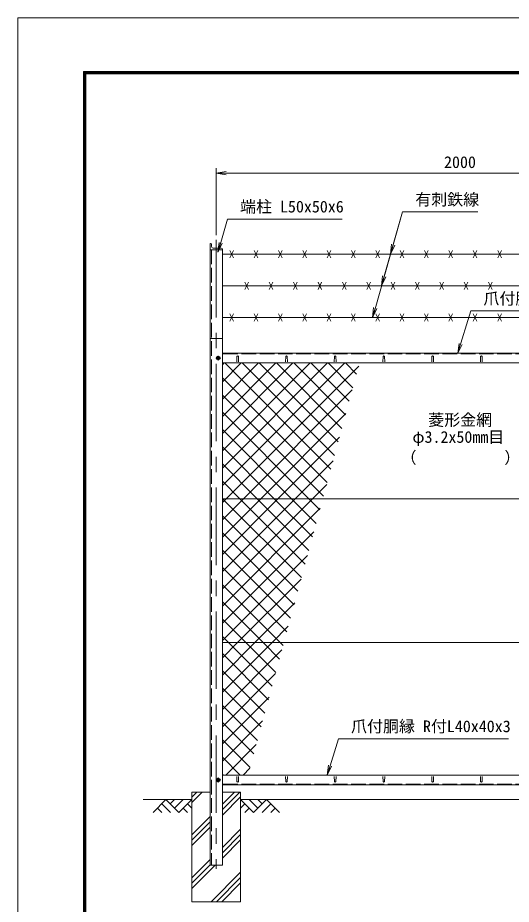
# Model space of a CAD drawing. Units: millimetres, scale not verified. Extents: x -4200 to 4200, y -2970 to 2970.
# Drawn here: x -4200 to -2174, y -666 to 2970 of the extents above; entities that cross this region are included whole.
import ezdxf
from ezdxf.enums import TextEntityAlignment as Align

# ---------------------------------------------------------------- set-up
doc = ezdxf.new("R2010")
doc.units = ezdxf.units.MM
doc.header["$LTSCALE"] = 10
doc.linetypes.add('DASHED', pattern=[7.5, 6, -1.5])
doc.linetypes.add('USER1', pattern=[50.8, 31.75, -6.35, 6.35, -6.35])
for name, color, linetype, lineweight in [('0-0_D-STR1', 1, 'Continuous', 18), ('0-1_D-BMK', 2, 'USER1', 13), ('0-2_D-STR-DIM', 7, 'Continuous', 13), ('0-3_D-STR3', 3, 'Continuous', 13), ('0-4_D-BGD', 7, 'Continuous', 18), ('0-5_D-STR4', 7, 'Continuous', 18), ('0-6_D-DCR-HCH', 7, 'Continuous', 13), ('0-7_D-STR-TXT', 7, 'Continuous', 13), ('0-8_0', 7, 'Continuous', 18), ('0-A_D-STR2', 7, 'Continuous', 13), ('0-B_D-TTL', 7, 'Continuous', 18)]:
    doc.layers.add(name, color=color, linetype=linetype, lineweight=lineweight)
doc.styles.add('ＭＳ ゴシック', font='')
doc.styles.get('ＭＳ ゴシック').set_extended_font_data('MS Gothic')

# ---------------------------------------------------------------- blocks, each defined once
blk = doc.blocks.new('_Open')
at = {"layer": '0-8_0'}
blk.add_line((-10, 1.667), (0, 0), dxfattribs=at)
blk.add_lwpolyline([(-10, -1.667), (0, 0), (-10, 0)], dxfattribs=at)

msp = doc.modelspace()

# ---------------------------------------------------------------- linework, layer by layer
at = {"layer": '0-0_D-STR1'}
for p, q in [((-3409.97, 2043.69), (-3409.97, -506.02)), ((-3409.97, 2043.69), (-3408.47, 2043.69)), ((-3403.97, 2039.19), (-3403.97, 2031.19)), ((-3397.47, 2024.69), (-3364.47, 2024.69)), ((-3359.97, 2020.19), (-3359.97, 2018.69)), ((-3359.97, -506.02), (-3359.97, 2018.69)), ((-3359.97, 1653.98), (-3409.97, 1653.98)), ((-1421.47, 1593.98), (-3359.97, 1593.98)), ((-3299.97, 1580.85), (-3300.72, 1559.35)), ((-3293.97, 1580.85), (-3293.22, 1559.35)), ((-3099.97, 1580.85), (-3100.72, 1559.35)), ((-3093.97, 1580.85), (-3093.22, 1559.35)), ((-2899.97, 1580.85), (-2900.72, 1559.35)), ((-2893.97, 1580.85), (-2893.22, 1559.35)), ((-2699.97, 1580.85), (-2700.72, 1559.35)), ((-2693.97, 1580.85), (-2693.22, 1559.35)), ((-2499.97, 1580.85), (-2500.72, 1559.35)), ((-2493.97, 1580.85), (-2493.22, 1559.35)), ((-2299.97, 1580.85), (-2300.72, 1559.35)), ((-2293.97, 1580.85), (-2293.22, 1559.35)), ((-3359.97, 1553.98), (-1421.47, 1553.98)), ((-3359.97, -136.02), (-1421.47, -136.02)), ((-3299.97, -162.89), (-3300.72, -141.39)), ((-3293.97, -162.89), (-3293.22, -141.39)), ((-3099.97, -162.89), (-3100.72, -141.39)), ((-3093.97, -162.89), (-3093.22, -141.39)), ((-2899.97, -162.89), (-2900.72, -141.39)), ((-2893.97, -162.89), (-2893.22, -141.39)), ((-2699.97, -162.89), (-2700.72, -141.39)), ((-2693.97, -162.89), (-2693.22, -141.39)), ((-2499.97, -162.89), (-2500.72, -141.39)), ((-2493.97, -162.89), (-2493.22, -141.39)), ((-2299.97, -162.89), (-2300.72, -141.39)), ((-2293.97, -162.89), (-2293.22, -141.39)), ((-1421.47, -176.02), (-3359.97, -176.02)), ((-3409.97, -506.02), (-3359.97, -506.02))]:
    msp.add_line(p, q, dxfattribs=at)
at = {"layer": '0-0_D-STR1', "linetype": 'DASHED'}
for p, q in [((-3403.97, 2018.69), (-3403.97, -506.02)), ((-1421.47, 1590.98), (-3359.97, 1590.98)), ((-1421.47, -173.02), (-3359.97, -173.02))]:
    msp.add_line(p, q, dxfattribs=at)
at = {"layer": '0-0_D-STR1'}
msp.add_lwpolyline([(-3409.97, 2043.69), (-3409.97, 2018.69), (-3359.97, 2018.69)], dxfattribs=at)
for centre, radius, start, end in [((-3408.47, 2039.19), 4.5, 0, 90), ((-3397.47, 2031.19), 6.5, 180, 270), ((-3364.47, 2020.19), 4.5, 0, 90), ((-3296.97, 1579.6), 3.25, 22.61986, 157.38014), ((-3096.97, 1579.6), 3.25, 22.61986, 157.38014), ((-2896.97, 1579.6), 3.25, 22.61986, 157.38014), ((-2696.97, 1579.6), 3.25, 22.61986, 157.38014), ((-2496.97, 1579.6), 3.25, 22.61986, 157.38014), ((-2296.97, 1579.6), 3.25, 22.61986, 157.38014), ((-3296.97, -161.64), 3.25, 202.61986, 337.38014), ((-3096.97, -161.64), 3.25, 202.61986, 337.38014), ((-2896.97, -161.64), 3.25, 202.61986, 337.38014), ((-2696.97, -161.64), 3.25, 202.61986, 337.38014), ((-2496.97, -161.64), 3.25, 202.61986, 337.38014), ((-2296.97, -161.64), 3.25, 202.61986, 337.38014)]:
    msp.add_arc(centre, radius, start, end, dxfattribs=at)
at = {"layer": '0-1_D-BMK'}
for p, q in [((-3384.97, 2058.69), (-3384.97, -521.02)), ((-3366.97, 1573.98), (-3386.97, 1573.98)), ((-3376.97, 1583.98), (-3376.97, 1563.98)), ((-3366.97, -156.02), (-3386.97, -156.02)), ((-3376.97, -146.02), (-3376.97, -166.02))]:
    msp.add_line(p, q, dxfattribs=at)
at = {"layer": '0-2_D-STR-DIM'}
for p, q in [((-3384.97, 2078.69), (-3384.97, 2352.48)), ((-3384.97, 2332.48), (-1384.97, 2332.48))]:
    msp.add_line(p, q, dxfattribs=at)
at = {"layer": '0-3_D-STR3'}
for p, q in [((-3359.97, 2000.39), (-1421.47, 2000.39)), ((-3329.97, 1985.39), (-3314.97, 2015.39)), ((-3329.97, 2015.39), (-3314.97, 1985.39)), ((-3229.97, 1985.39), (-3214.97, 2015.39)), ((-3229.97, 2015.39), (-3214.97, 1985.39)), ((-3129.97, 1985.39), (-3114.97, 2015.39)), ((-3129.97, 2015.39), (-3114.97, 1985.39)), ((-3029.97, 1985.39), (-3014.97, 2015.39)), ((-3029.97, 2015.39), (-3014.97, 1985.39)), ((-2929.97, 1985.39), (-2914.97, 2015.39)), ((-2929.97, 2015.39), (-2914.97, 1985.39)), ((-2829.97, 1985.39), (-2814.97, 2015.39)), ((-2829.97, 2015.39), (-2814.97, 1985.39)), ((-2729.97, 1985.39), (-2714.97, 2015.39)), ((-2729.97, 2015.39), (-2714.97, 1985.39)), ((-2629.97, 1985.39), (-2614.97, 2015.39)), ((-2629.97, 2015.39), (-2614.97, 1985.39)), ((-2529.97, 1985.39), (-2514.97, 2015.39)), ((-2529.97, 2015.39), (-2514.97, 1985.39)), ((-2429.97, 1985.39), (-2414.97, 2015.39)), ((-2429.97, 2015.39), (-2414.97, 1985.39)), ((-2329.97, 1985.39), (-2314.97, 2015.39)), ((-2329.97, 2015.39), (-2314.97, 1985.39)), ((-2229.97, 1985.39), (-2214.97, 2015.39)), ((-2229.97, 2015.39), (-2214.97, 1985.39)), ((-3359.97, 1870.49), (-1421.47, 1870.49)), ((-3267.47, 1885.49), (-3252.47, 1855.49)), ((-3267.47, 1855.49), (-3252.47, 1885.49)), ((-3167.47, 1885.49), (-3152.47, 1855.49)), ((-3167.47, 1855.49), (-3152.47, 1885.49)), ((-3067.47, 1885.49), (-3052.47, 1855.49)), ((-3067.47, 1855.49), (-3052.47, 1885.49)), ((-2967.47, 1885.49), (-2952.47, 1855.49)), ((-2967.47, 1855.49), (-2952.47, 1885.49)), ((-2867.47, 1885.49), (-2852.47, 1855.49)), ((-2867.47, 1855.49), (-2852.47, 1885.49)), ((-2767.47, 1885.49), (-2752.47, 1855.49)), ((-2767.47, 1855.49), (-2752.47, 1885.49)), ((-2667.47, 1885.49), (-2652.47, 1855.49)), ((-2667.47, 1855.49), (-2652.47, 1885.49)), ((-2567.47, 1885.49), (-2552.47, 1855.49)), ((-2567.47, 1855.49), (-2552.47, 1885.49)), ((-2467.47, 1885.49), (-2452.47, 1855.49)), ((-2467.47, 1855.49), (-2452.47, 1885.49)), ((-2367.47, 1885.49), (-2352.47, 1855.49)), ((-2367.47, 1855.49), (-2352.47, 1885.49)), ((-2267.47, 1885.49), (-2252.47, 1855.49)), ((-2267.47, 1855.49), (-2252.47, 1885.49)), ((-3329.97, 1725.58), (-3314.97, 1755.58)), ((-3329.97, 1755.58), (-3314.97, 1725.58)), ((-3229.97, 1725.58), (-3214.97, 1755.58)), ((-3229.97, 1755.58), (-3214.97, 1725.58)), ((-3129.97, 1725.58), (-3114.97, 1755.58)), ((-3129.97, 1755.58), (-3114.97, 1725.58)), ((-3029.97, 1725.58), (-3014.97, 1755.58)), ((-3029.97, 1755.58), (-3014.97, 1725.58)), ((-2929.97, 1725.58), (-2914.97, 1755.58)), ((-2929.97, 1755.58), (-2914.97, 1725.58)), ((-2829.97, 1725.58), (-2814.97, 1755.58)), ((-2829.97, 1755.58), (-2814.97, 1725.58)), ((-2729.97, 1725.58), (-2714.97, 1755.58)), ((-2729.97, 1755.58), (-2714.97, 1725.58)), ((-2629.97, 1725.58), (-2614.97, 1755.58)), ((-2629.97, 1755.58), (-2614.97, 1725.58)), ((-2529.97, 1725.58), (-2514.97, 1755.58)), ((-2529.97, 1755.58), (-2514.97, 1725.58)), ((-2429.97, 1725.58), (-2414.97, 1755.58)), ((-2429.97, 1755.58), (-2414.97, 1725.58)), ((-2329.97, 1725.58), (-2314.97, 1755.58)), ((-2329.97, 1755.58), (-2314.97, 1725.58)), ((-2229.97, 1725.58), (-2214.97, 1755.58)), ((-2229.97, 1755.58), (-2214.97, 1725.58)), ((-3359.97, 1740.58), (-1421.47, 1740.58)), ((-1421.47, 997.23), (-3359.97, 997.23)), ((-1421.47, 407.23), (-3359.97, 407.23))]:
    msp.add_line(p, q, dxfattribs=at)
for points in [[(-3370.47, 1577.73), (-3376.97, 1581.49), (-3383.47, 1577.73), (-3383.47, 1570.23), (-3376.97, 1566.47), (-3370.47, 1570.23)], [(-3370.47, -152.27), (-3376.97, -148.51), (-3383.47, -152.27), (-3383.47, -159.77), (-3376.97, -163.53), (-3370.47, -159.77)]]:
    msp.add_lwpolyline(points, close=True, dxfattribs=at)
for centre in [(-3376.97, 1573.98), (-3376.97, -156.02)]:
    msp.add_circle(centre, 6.25, dxfattribs=at)
at = {"layer": '0-4_D-BGD'}
for p, q in [((-3484.97, -236.02), (-3684.97, -236.02)), ((-1484.97, -236.02), (-3284.97, -236.02))]:
    msp.add_line(p, q, dxfattribs=at)
at = {"layer": '0-5_D-STR4'}
for p, q in [((-3484.97, -206.02), (-3484.97, -656.02)), ((-3409.97, -206.02), (-3484.97, -206.02)), ((-3284.97, -206.02), (-3359.97, -206.02)), ((-3284.97, -206.02), (-3284.97, -656.02)), ((-3284.97, -656.02), (-3484.97, -656.02))]:
    msp.add_line(p, q, dxfattribs=at)
at = {"layer": '0-6_D-DCR-HCH'}
for p, q in [((-3484.97, -248.26), (-3442.73, -206.02)), ((-3484.97, -226.16), (-3464.83, -206.02)), ((-3359.97, -277.94), (-3288.05, -206.02)), ((-3359.97, -255.84), (-3310.15, -206.02)), ((-3591.4, -236.02), (-3644.61, -289.23)), ((-3609.14, -253.76), (-3573.5, -289.23)), ((-3591.4, -236.02), (-3538.19, -289.23)), ((-3573.66, -253.76), (-3555.92, -236.02)), ((-3555.92, -271.5), (-3520.45, -236.02)), ((-3538.19, -289.23), (-3484.97, -236.02)), ((-3502.71, -253.76), (-3484.97, -271.41)), ((-3359.97, -300.04), (-3284.97, -225.04)), ((-3231.76, -289.23), (-3284.97, -236.02)), ((-3267.24, -253.76), (-3284.97, -271.41)), ((-3214.03, -271.5), (-3249.5, -236.02)), ((-3178.55, -236.02), (-3231.76, -289.23)), ((-3196.2, -253.85), (-3214.03, -236.02)), ((-3160.81, -253.76), (-3196.45, -289.23)), ((-3178.55, -236.02), (-3125.34, -289.23)), ((-3626.87, -271.5), (-3609.05, -289.23)), ((-3520.45, -271.5), (-3502.63, -289.23)), ((-3249.5, -271.5), (-3267.32, -289.23)), ((-3143.08, -271.5), (-3160.89, -289.23)), ((-3484.97, -380.84), (-3409.97, -305.84)), ((-3484.97, -402.94), (-3409.97, -327.94)), ((-3484.97, -425.04), (-3409.97, -350.04)), ((-3359.97, -432.62), (-3284.97, -357.62)), ((-3359.97, -454.72), (-3284.97, -379.72)), ((-3359.97, -476.81), (-3284.97, -401.81)), ((-3484.97, -557.62), (-3409.97, -482.62)), ((-3484.97, -579.72), (-3409.97, -504.72)), ((-3484.97, -601.81), (-3389.18, -506.02)), ((-3406.6, -656.02), (-3284.97, -534.4)), ((-3384.5, -656.02), (-3284.97, -556.49)), ((-3362.4, -656.02), (-3284.97, -578.59))]:
    msp.add_line(p, q, dxfattribs=at)
at = {"layer": '0-7_D-STR-TXT'}
for q in [(-2706.15, 1872.41), (-2669.3, 2002.31)]:
    msp.add_line((-2620.79, 2173.35), q, dxfattribs=at)
for points in [[(-2311.23, 2173.35), (-2620.79, 2173.35), (-2742.99, 1742.51)], [(-2868.62, 2144.25), (-3339.6, 2144.25), (-3377.68, 2009.98)], [(-1642.55, 1767.23), (-2340.42, 1767.23), (-2393.31, 1595.89)], [(-2185.85, 12.85), (-2883.73, 12.85), (-2929.09, -134.11)]]:
    msp.add_lwpolyline(points, dxfattribs=at)
at = {"layer": '0-A_D-STR2'}
for p, q in [((-3359.97, 1546.98), (-3352.98, 1553.98)), ((-3359.97, 1476.27), (-3282.26, 1553.98)), ((-3359.97, 1405.56), (-3211.55, 1553.98)), ((-3359.97, 1334.85), (-3140.84, 1553.98)), ((-3359.97, 1264.14), (-3070.13, 1553.98)), ((-3359.97, 1193.43), (-2999.42, 1553.98)), ((-3359.97, 1122.72), (-2928.71, 1553.98)), ((-3359.97, 1052.01), (-2858, 1553.98)), ((-2914.75, 1118.76), (-3349.97, 1553.98)), ((-3344.04, 997.23), (-2800.33, 1540.94)), ((-2899.67, 1174.39), (-3279.26, 1553.98)), ((-2884.59, 1230.03), (-3208.55, 1553.98)), ((-2869.52, 1285.66), (-3137.84, 1553.98)), ((-2854.44, 1341.29), (-3067.13, 1553.98)), ((-2839.36, 1396.93), (-2996.41, 1553.98)), ((-2824.28, 1452.56), (-2925.7, 1553.98)), ((-2809.21, 1508.19), (-2854.99, 1553.98)), ((-2929.83, 1063.13), (-3359.97, 1493.28)), ((-2944.91, 1007.5), (-3359.97, 1422.56)), ((-3273.33, 997.23), (-2826.62, 1443.94)), ((-3005.35, 997.23), (-3359.97, 1351.85)), ((-3202.62, 997.23), (-2852.91, 1346.94)), ((-3076.06, 997.23), (-3359.97, 1281.14)), ((-3131.91, 997.23), (-2879.2, 1249.94)), ((-3146.77, 997.23), (-3359.97, 1210.43)), ((-3217.48, 997.23), (-3359.97, 1139.72)), ((-3061.2, 997.23), (-2905.49, 1152.94)), ((-3288.19, 997.23), (-3359.97, 1069.01)), ((-2990.49, 997.23), (-2931.78, 1055.94)), ((-3358.9, 997.23), (-3359.97, 998.3)), ((-3359.97, 981.3), (-3344.04, 997.23)), ((-3359.97, 910.58), (-3273.33, 997.23)), ((-3359.97, 839.87), (-3202.62, 997.23)), ((-3359.97, 769.16), (-3131.91, 997.23)), ((-3359.97, 698.45), (-3061.2, 997.23)), ((-3359.97, 627.74), (-2990.49, 997.23)), ((-3035.37, 673.7), (-3358.9, 997.23)), ((-3020.29, 729.33), (-3288.19, 997.23)), ((-3005.22, 784.96), (-3217.48, 997.23)), ((-2990.14, 840.6), (-3146.77, 997.23)), ((-2975.06, 896.23), (-3076.06, 997.23)), ((-2959.98, 951.86), (-3005.35, 997.23)), ((-3359.97, 557.03), (-2958.06, 958.94)), ((-3050.45, 618.06), (-3359.97, 927.59)), ((-3359.97, 486.32), (-2984.35, 861.94)), ((-3065.53, 562.43), (-3359.97, 856.88)), ((-3080.6, 506.8), (-3359.97, 786.17)), ((-3359.97, 415.61), (-3010.64, 764.94)), ((-3095.68, 451.17), (-3359.97, 715.46)), ((-3297.64, 407.23), (-3036.93, 667.94)), ((-3122.46, 407.23), (-3359.97, 644.75)), ((-3193.17, 407.23), (-3359.97, 574.04)), ((-3226.93, 407.23), (-3063.22, 570.94)), ((-3263.88, 407.23), (-3359.97, 503.33)), ((-3156.22, 407.23), (-3089.51, 473.94)), ((-3334.59, 407.23), (-3359.97, 432.62)), ((-3359.97, 344.9), (-3297.64, 407.23)), ((-3359.97, 274.19), (-3226.93, 407.23)), ((-3359.97, 203.48), (-3156.22, 407.23)), ((-3155.99, 228.63), (-3334.59, 407.23)), ((-3140.92, 284.27), (-3263.88, 407.23)), ((-3125.84, 339.9), (-3193.17, 407.23)), ((-3110.76, 395.53), (-3122.46, 407.23)), ((-3359.97, 132.77), (-3115.8, 376.94)), ((-3171.07, 173), (-3359.97, 361.9)), ((-3186.15, 117.37), (-3359.97, 291.19)), ((-3359.97, 62.06), (-3142.09, 279.94)), ((-3201.23, 61.74), (-3359.97, 220.48)), ((-3359.97, -8.65), (-3168.38, 182.94)), ((-3216.3, 6.1), (-3359.97, 149.77)), ((-3359.97, -79.36), (-3194.67, 85.94)), ((-3231.38, -49.53), (-3359.97, 79.06)), ((-3246.46, -105.16), (-3359.97, 8.35)), ((-3345.92, -136.02), (-3220.96, -11.06)), ((-3286.31, -136.02), (-3359.97, -62.36)), ((-3275.21, -136.02), (-3247.24, -108.06)), ((-3357.02, -136.02), (-3359.97, -133.07))]:
    msp.add_line(p, q, dxfattribs=at)
at = {"layer": '0-B_D-TTL', "color": 2}
msp.add_lwpolyline([(-4200, 2970), (4200, 2970), (4200, -2970), (-4200, -2970)], close=True, dxfattribs=at)
at = {"layer": '0-B_D-TTL'}
for points in [[(-3930, 2750), (3930, 2750), (3930, -2750), (-3930, -2750)], [(-3927.5, 2747.5), (3927.5, 2747.5), (3927.5, -2747.5), (-3927.5, -2747.5)], [(-3925, 2745), (3925, 2745), (3925, -2745), (-3925, -2745)], [(-3922.5, 2742.5), (3922.5, 2742.5), (3922.5, -2742.5), (-3922.5, -2742.5)], [(-3920, 2740), (3920, 2740), (3920, -2740), (-3920, -2740)]]:
    msp.add_lwpolyline(points, close=True, dxfattribs=at)

# ---------------------------------------------------------------- block references
at = {"layer": '0-2_D-STR-DIM', "xscale": 4, "yscale": 4, "rotation": 180}
msp.add_blockref('_Open', (-3384.97, 2332.48), dxfattribs=at)
at = {"layer": '0-7_D-STR-TXT', "xscale": 4, "yscale": 4}
for p, rotation in [((-3378.23, 2008.06), 254.16392), ((-2669.84, 2000.39), 254.16392), ((-2706.69, 1870.49), 254.16392), ((-2743.54, 1740.58), 254.16392), ((-2393.9, 1593.98), 252.84683), ((-2929.68, -136.02), 252.84683)]:
    msp.add_blockref('_Open', p, dxfattribs=dict(at, rotation=rotation))

# ---------------------------------------------------------------- texts
at = {"layer": '0-2_D-STR-DIM', "style": 'ＭＳ ゴシック'}
msp.add_text('2000', height=48.09, dxfattribs=at).set_placement((-2450.24, 2339.22), align=Align.BOTTOM_LEFT)
at = {"layer": '0-7_D-STR-TXT', "style": 'ＭＳ ゴシック'}
for s, p in [('有刺鉄線', (-2568.34, 2186.18)), ('端柱 L50x50x6', (-3287.4, 2156.84)), ('爪付胴縁 R付L40x40x3', (-2288.48, 1779.82)), ('菱形金網', (-2514.92, 1282.46)), ('φ3.2x50mm目', (-2579.9, 1212.02)), ('（\u3000\u3000   \u3000\u3000）', (-2628.63, 1127.55)), ('爪付胴縁 R付L40x40x3', (-2831.79, 25.43))]:
    msp.add_text(s, height=48.09, dxfattribs=at).set_placement(p, align=Align.BOTTOM_LEFT)

doc.saveas('drawing.dxf')
